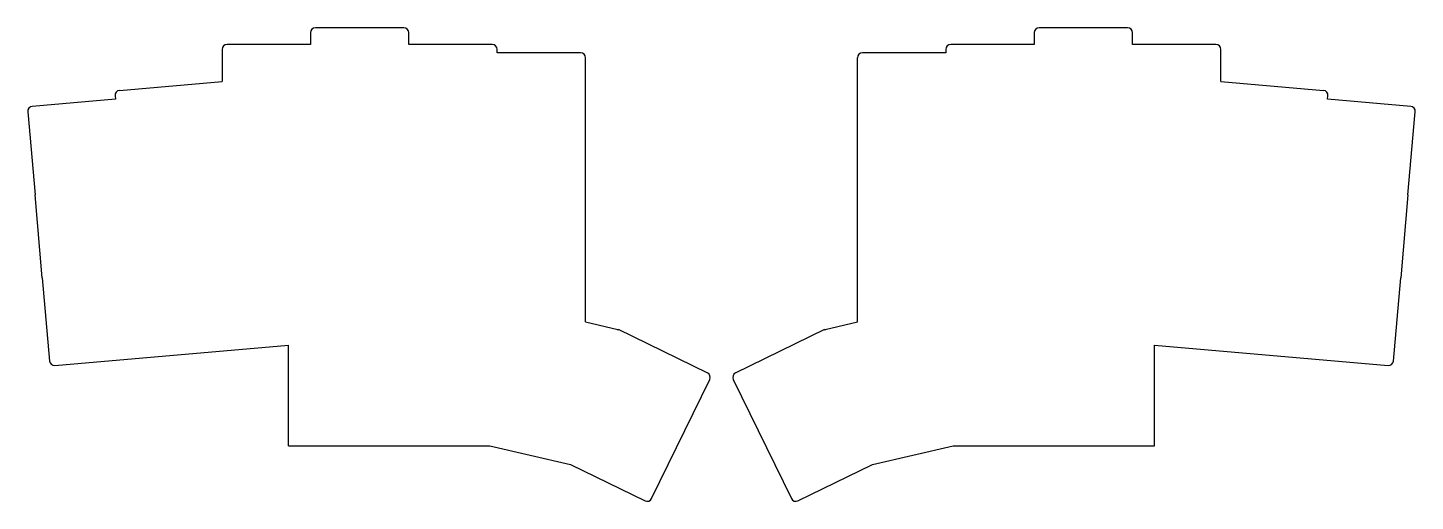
# Model space of a CAD drawing. Header units: millimetres. Extents: x 4 to 287, y -36 to 60.
import ezdxf

# ---------------------------------------------------------------- set-up
doc = ezdxf.new("R2010")
doc.units = ezdxf.units.MM

msp = doc.modelspace()

# ---------------------------------------------------------------- linework, layer by layer
for p, q in [((80.85, 60.14), (62.85, 60.14)), ((228.25, 60.14), (210.25, 60.14)), ((61.85, 56.74), (44.85, 56.74)), ((61.85, 59.14), (61.85, 56.74)), ((81.85, 56.74), (81.85, 59.14)), ((98.85, 56.74), (81.85, 56.74)), ((209.25, 56.74), (192.25, 56.74)), ((209.25, 59.14), (209.25, 56.74)), ((229.25, 56.74), (229.25, 59.14)), ((246.25, 56.74), (229.25, 56.74)), ((43.85, 55.74), (43.85, 49.21)), ((99.85, 55.04), (99.85, 55.74)), ((116.85, 55.04), (99.85, 55.04)), ((117.85, 20.04), (117.85, 54.04)), ((173.25, 20.04), (173.25, 54.04)), ((191.25, 55.04), (174.25, 55.04)), ((191.25, 55.74), (191.25, 55.04)), ((247.25, 49.21), (247.25, 55.74)), ((22.96, 47.38), (43.85, 49.21)), ((247.25, 49.21), (268.14, 47.38)), ((22.11, 45.6), (5.17, 44.12)), ((22.05, 46.3), (22.11, 45.6)), ((268.99, 45.6), (269.05, 46.3)), ((285.93, 44.12), (268.99, 45.6)), ((4.27, 43.04), (5.75, 26.1)), ((285.35, 26.1), (286.84, 43.04)), ((7.23, 9.16), (5.75, 26.1)), ((285.35, 26.1), (283.87, 9.16)), ((117.85, 0.21), (117.85, 20.04)), ((173.25, 0.21), (173.25, 20.04)), ((7.23, 9.16), (8.71, -7.77)), ((282.39, -7.77), (283.87, 9.16)), ((117.85, 0.21), (124.47, -1.32)), ((166.63, -1.32), (173.25, 0.21)), ((124.44, -1.45), (124.51, -1.31)), ((124.47, -1.32), (124.44, -1.45)), ((124.51, -1.31), (142.69, -10.18)), ((148.41, -10.18), (166.59, -1.31)), ((166.59, -1.31), (166.66, -1.45)), ((166.66, -1.45), (166.63, -1.32)), ((9.79, -8.68), (57.35, -4.52)), ((57.35, -25.06), (57.35, -4.52)), ((233.75, -4.52), (281.31, -8.68)), ((233.75, -25.06), (233.75, -4.52)), ((131.32, -35.79), (143.16, -11.52)), ((147.95, -11.52), (159.78, -35.79)), ((57.35, -25.06), (98.37, -25.06)), ((98.37, -25.06), (114.83, -28.85)), ((176.28, -28.85), (192.73, -25.06)), ((192.73, -25.06), (233.75, -25.06)), ((114.83, -28.85), (129.98, -36.25)), ((161.12, -36.25), (176.28, -28.85))]:
    msp.add_line(p, q)
for centre, start, end in [((62.85, 59.14), 90, 180), ((80.85, 59.14), 0, 90), ((210.25, 59.14), 90, 180), ((228.25, 59.14), 0, 90), ((44.85, 55.74), 90, 180), ((98.85, 55.74), 0, 90), ((192.25, 55.74), 90, 180), ((246.25, 55.74), 0, 90), ((116.85, 54.04), 0, 90), ((174.25, 54.04), 90, 180), ((23.04, 46.39), 95, 185), ((268.06, 46.39), 355, 85), ((5.26, 43.12), 95, 185), ((285.84, 43.12), 355, 85), ((6.74, 26.19), 184.9744, 185), ((116.85, 20.04), 359.9744, 360), ((174.25, 20.04), 180, 180.0256), ((8.22, 9.25), 185, 185.0256), ((282.88, 9.25), 354.9744, 355), ((9.71, -7.68), 185, 275), ((281.39, -7.68), 265, 355), ((142.26, -11.08), 334, 64), ((148.85, -11.08), 116, 206), ((130.42, -35.35), 244, 334), ((160.68, -35.35), 206, 296)]:
    msp.add_arc(centre, 1, start, end)

doc.saveas('drawing.dxf')
